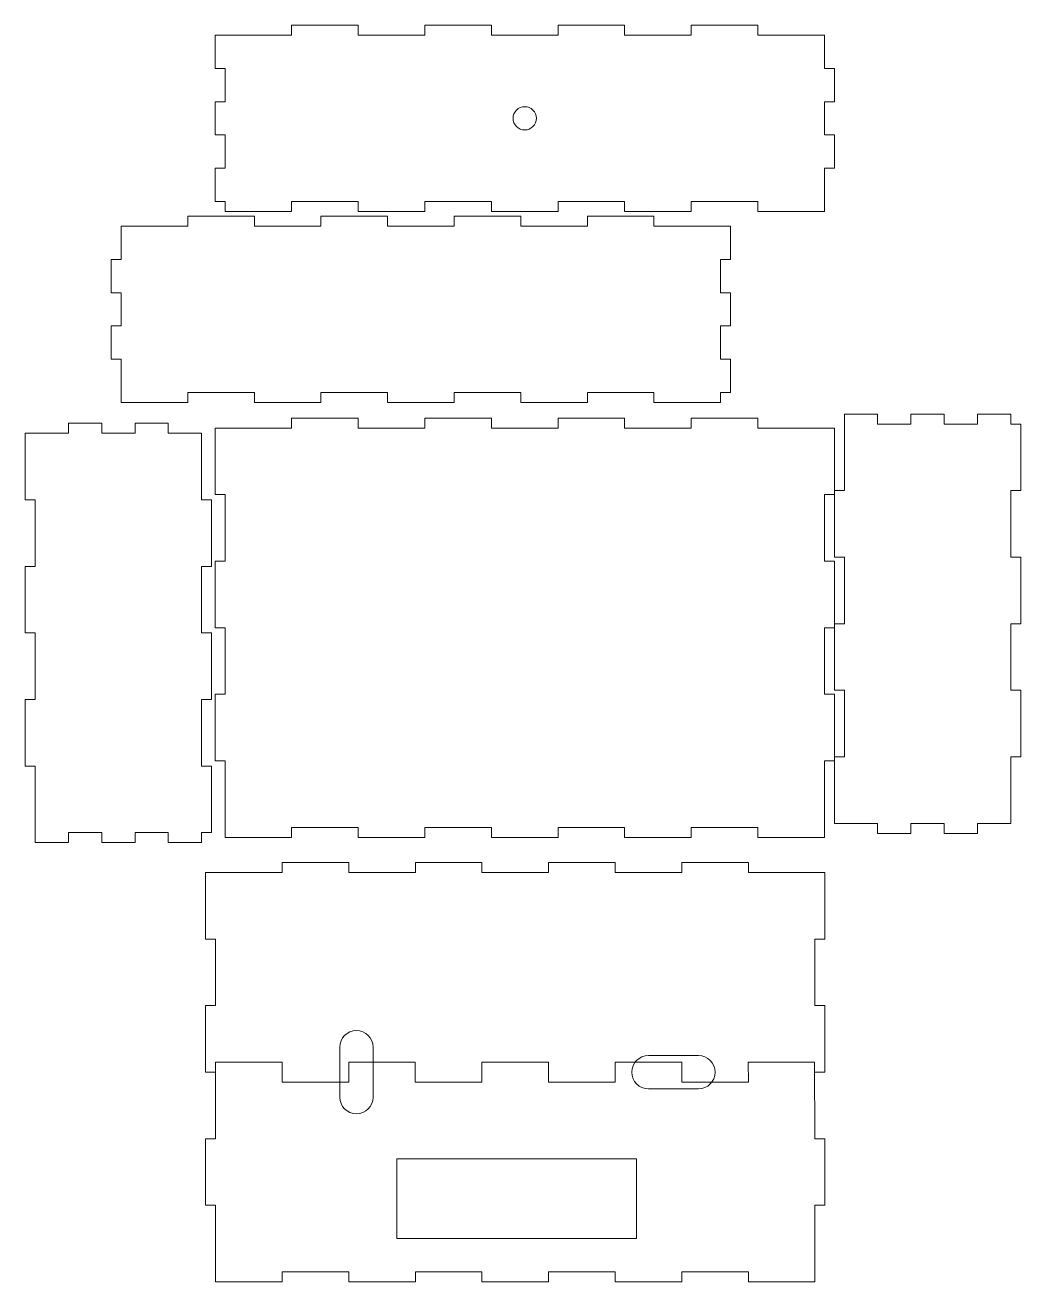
# Model space of a CAD drawing. Header units: millimetres. Extents: x 1 to 300, y -388 to -11.
import ezdxf

# ---------------------------------------------------------------- set-up
doc = ezdxf.new("R2010")
doc.units = ezdxf.units.MM
doc.header["$MEASUREMENT"] = 0
doc.layers.add('Layer 1', color=7, linetype='Continuous')

msp = doc.modelspace()

# ---------------------------------------------------------------- linework, layer by layer
at = {"layer": 'Layer 1', "color": 250, "lineweight": 9, "true_color": 0x231f20}
for points in [[(57.82, -13.54), (80.82, -13.54), (80.82, -10.54), (100.82, -10.54), (100.82, -13.54), (120.82, -13.54), (120.82, -10.54), (140.82, -10.54), (140.82, -13.54), (160.82, -13.54), (160.82, -10.54), (180.82, -10.54), (180.82, -13.54), (200.82, -13.54), (200.82, -10.54), (220.82, -10.54), (220.82, -13.54), (240.82, -13.54), (240.82, -23.54), (243.82, -23.54), (243.82, -33.54), (240.82, -33.54), (240.82, -43.54), (243.82, -43.54), (243.82, -53.54), (240.82, -53.54), (240.82, -66.54), (220.82, -66.54), (220.82, -63.54), (200.82, -63.54), (200.82, -66.54), (180.82, -66.54), (180.82, -63.54), (160.82, -63.54), (160.82, -66.54), (140.82, -66.54), (140.82, -63.54), (120.82, -63.54), (120.82, -66.54), (100.82, -66.54), (100.82, -63.54), (80.82, -63.54), (80.82, -66.54), (60.82, -66.54), (60.82, -63.54), (57.82, -63.54), (57.82, -53.54), (60.82, -53.54), (60.82, -43.54), (57.82, -43.54), (57.82, -33.54), (60.82, -33.54), (60.82, -23.54), (57.82, -23.54), (57.82, -13.54)], [(212.64, -70.94), (189.64, -70.94), (189.64, -67.94), (169.64, -67.94), (169.64, -70.94), (149.64, -70.94), (149.64, -67.94), (129.64, -67.94), (129.64, -70.94), (109.64, -70.94), (109.64, -67.94), (89.64, -67.94), (89.64, -70.94), (69.64, -70.94), (69.64, -67.94), (49.64, -67.94), (49.64, -70.94), (29.64, -70.94), (29.64, -80.94), (26.64, -80.94), (26.64, -90.94), (29.64, -90.94), (29.64, -100.94), (26.64, -100.94), (26.64, -110.94), (29.64, -110.94), (29.64, -123.94), (49.64, -123.94), (49.64, -120.94), (69.64, -120.94), (69.64, -123.94), (89.64, -123.94), (89.64, -120.94), (109.64, -120.94), (109.64, -123.94), (129.64, -123.94), (129.64, -120.94), (149.64, -120.94), (149.64, -123.94), (169.64, -123.94), (169.64, -120.94), (189.64, -120.94), (189.64, -123.94), (209.64, -123.94), (209.64, -120.94), (212.64, -120.94), (212.64, -110.94), (209.64, -110.94), (209.64, -100.94), (212.64, -100.94), (212.64, -90.94), (209.64, -90.94), (209.64, -80.94), (212.64, -80.94), (212.64, -70.94)], [(243.82, -230.41), (243.82, -250.41), (256.82, -250.41), (256.82, -253.41), (266.82, -253.41), (266.82, -250.41), (276.82, -250.41), (276.82, -253.41), (286.82, -253.41), (286.82, -250.41), (296.82, -250.41), (296.82, -230.41), (299.82, -230.41), (299.82, -210.41), (296.82, -210.41), (296.82, -190.41), (299.82, -190.41), (299.82, -170.41), (296.82, -170.41), (296.82, -150.41), (299.82, -150.41), (299.82, -130.41), (296.82, -130.41), (296.82, -127.41), (286.82, -127.41), (286.82, -130.41), (276.82, -130.41), (276.82, -127.41), (266.82, -127.41), (266.82, -130.41), (256.82, -130.41), (256.82, -127.41), (246.82, -127.41), (246.82, -150.41), (243.82, -150.41), (243.82, -170.41), (246.82, -170.41), (246.82, -190.41), (243.82, -190.41), (243.82, -210.41), (246.82, -210.41), (246.82, -230.41), (243.82, -230.41)], [(0.79, -153.18), (0.79, -133.18), (13.79, -133.18), (13.79, -130.18), (23.79, -130.18), (23.79, -133.18), (33.79, -133.18), (33.79, -130.18), (43.79, -130.18), (43.79, -133.18), (53.79, -133.18), (53.79, -153.18), (56.79, -153.18), (56.79, -173.18), (53.79, -173.18), (53.79, -193.18), (56.79, -193.18), (56.79, -213.18), (53.79, -213.18), (53.79, -233.18), (56.79, -233.18), (56.79, -253.18), (53.79, -253.18), (53.79, -256.18), (43.79, -256.18), (43.79, -253.18), (33.79, -253.18), (33.79, -256.18), (23.79, -256.18), (23.79, -253.18), (13.79, -253.18), (13.79, -256.18), (3.79, -256.18), (3.79, -233.18), (0.79, -233.18), (0.79, -213.18), (3.79, -213.18), (3.79, -193.18), (0.79, -193.18), (0.79, -173.18), (3.79, -173.18), (3.79, -153.18), (0.79, -153.18)], [(80.83, -128.62), (80.83, -131.62), (57.83, -131.62), (57.83, -151.62), (60.83, -151.62), (60.83, -171.62), (57.83, -171.62), (57.83, -191.62), (60.83, -191.62), (60.83, -211.62), (57.83, -211.62), (57.83, -231.62), (60.83, -231.62), (60.83, -254.62), (80.83, -254.62), (80.83, -251.62), (100.83, -251.62), (100.83, -254.62), (120.83, -254.62), (120.83, -251.62), (140.83, -251.62), (140.83, -254.62), (160.83, -254.62), (160.83, -251.62), (180.83, -251.62), (180.83, -254.62), (200.83, -254.62), (200.83, -251.62), (220.83, -251.62), (220.83, -254.62), (240.83, -254.62), (240.83, -231.62), (243.83, -231.62), (243.83, -211.62), (240.83, -211.62), (240.83, -191.62), (243.83, -191.62), (243.83, -171.62), (240.83, -171.62), (240.83, -151.62), (243.83, -151.62), (243.83, -131.62), (240.83, -131.62), (220.83, -131.62), (220.83, -128.62), (200.83, -128.62), (200.83, -131.62), (180.83, -131.62), (180.83, -128.62), (160.83, -128.62), (160.83, -131.62), (140.83, -131.62), (140.83, -128.62), (120.83, -128.62), (120.83, -131.62), (100.83, -131.62), (100.83, -128.62), (80.83, -128.62)], [(57.97, -325.19), (54.98, -325.19), (54.98, -305.19), (57.98, -305.19), (57.98, -285.19), (54.98, -285.19), (54.98, -265.19), (77.98, -265.19), (77.98, -262.19), (97.98, -262.19), (97.98, -265.19), (117.98, -265.19), (117.98, -262.19), (137.98, -262.19), (137.98, -265.19), (157.98, -265.19), (157.98, -262.19), (177.98, -262.19), (177.98, -265.19), (197.98, -265.19), (197.98, -262.19), (217.98, -262.19), (217.98, -265.19), (240.98, -265.19), (240.98, -285.19), (237.98, -285.19), (237.98, -305.19), (240.98, -305.19), (240.98, -325.19), (237.9, -325.19)], [(57.97, -322.19), (57.98, -345.19), (54.98, -345.19), (54.98, -365.19), (57.98, -365.19), (57.98, -388.19), (77.98, -388.19), (77.98, -385.19), (97.98, -385.19), (97.98, -388.19), (117.98, -388.19), (117.98, -385.19), (137.98, -385.19), (137.98, -388.19), (157.98, -388.19), (157.98, -385.19), (177.98, -385.19), (177.98, -388.19), (197.98, -388.19), (197.98, -385.19), (217.98, -385.19), (217.98, -388.19), (237.98, -388.19), (237.98, -365.19), (240.98, -365.19), (240.98, -345.19), (237.98, -345.19), (237.9, -322.19), (217.9, -322.19), (217.98, -328.19), (197.98, -328.19), (197.98, -322.19), (177.98, -322.19), (177.98, -328.19), (157.98, -328.19), (157.98, -322.19), (137.98, -322.19), (137.97, -328.19), (117.97, -328.19), (117.97, -322.19), (97.97, -322.19), (97.97, -328.19), (77.97, -328.19), (77.97, -322.19), (57.97, -322.19)], [(184.43, -375.19), (112.43, -375.19), (112.43, -351.19), (184.43, -351.19), (184.43, -375.19)]]:
    msp.add_lwpolyline(points, dxfattribs=at)
at = {"layer": 'Layer 1', "color": 250, "lineweight": 18, "true_color": 0x363639}
msp.add_open_spline([(154.32, -38.54), (154.32, -40.47), (152.76, -42.04), (150.82, -42.04), (148.89, -42.04), (147.32, -40.47), (147.32, -38.54), (147.32, -36.61), (148.89, -35.04), (150.82, -35.04), (152.76, -35.04), (154.32, -36.61), (154.32, -38.54)], degree=3, knots=[0, 0, 0, 0, 1, 1, 1, 2, 2, 2, 3, 3, 3, 4, 4, 4, 4], dxfattribs=at)
at = {"layer": 'Layer 1', "color": 250, "lineweight": 9, "true_color": 0x231f20}
for points in [[(105.27, -317.69), (105.27, -317.69), (105.27, -332.69), (105.27, -332.69), (105.27, -335.45), (103.03, -337.69), (100.27, -337.69), (100.27, -337.69), (100.27, -337.69), (100.27, -337.69), (97.51, -337.69), (95.27, -335.45), (95.27, -332.69), (95.27, -332.69), (95.27, -317.69), (95.27, -317.69), (95.27, -314.93), (97.51, -312.69), (100.27, -312.69), (100.27, -312.69), (100.27, -312.69), (100.27, -312.69), (103.03, -312.69), (105.27, -314.93), (105.27, -317.69)], [(202.98, -330.19), (202.98, -330.19), (187.98, -330.19), (187.98, -330.19), (185.21, -330.19), (182.98, -327.95), (182.98, -325.19), (182.98, -325.19), (182.98, -325.19), (182.98, -325.19), (182.98, -322.43), (185.21, -320.19), (187.98, -320.19), (187.98, -320.19), (202.98, -320.19), (202.98, -320.19), (205.74, -320.19), (207.98, -322.43), (207.98, -325.19), (207.98, -325.19), (207.98, -325.19), (207.98, -325.19), (207.98, -327.95), (205.74, -330.19), (202.98, -330.19)]]:
    msp.add_open_spline(points, degree=3, knots=[0, 0, 0, 0, 1, 1, 1, 2, 2, 2, 3, 3, 3, 4, 4, 4, 5, 5, 5, 6, 6, 6, 7, 7, 7, 8, 8, 8, 8], dxfattribs=at)

doc.saveas('drawing.dxf')
